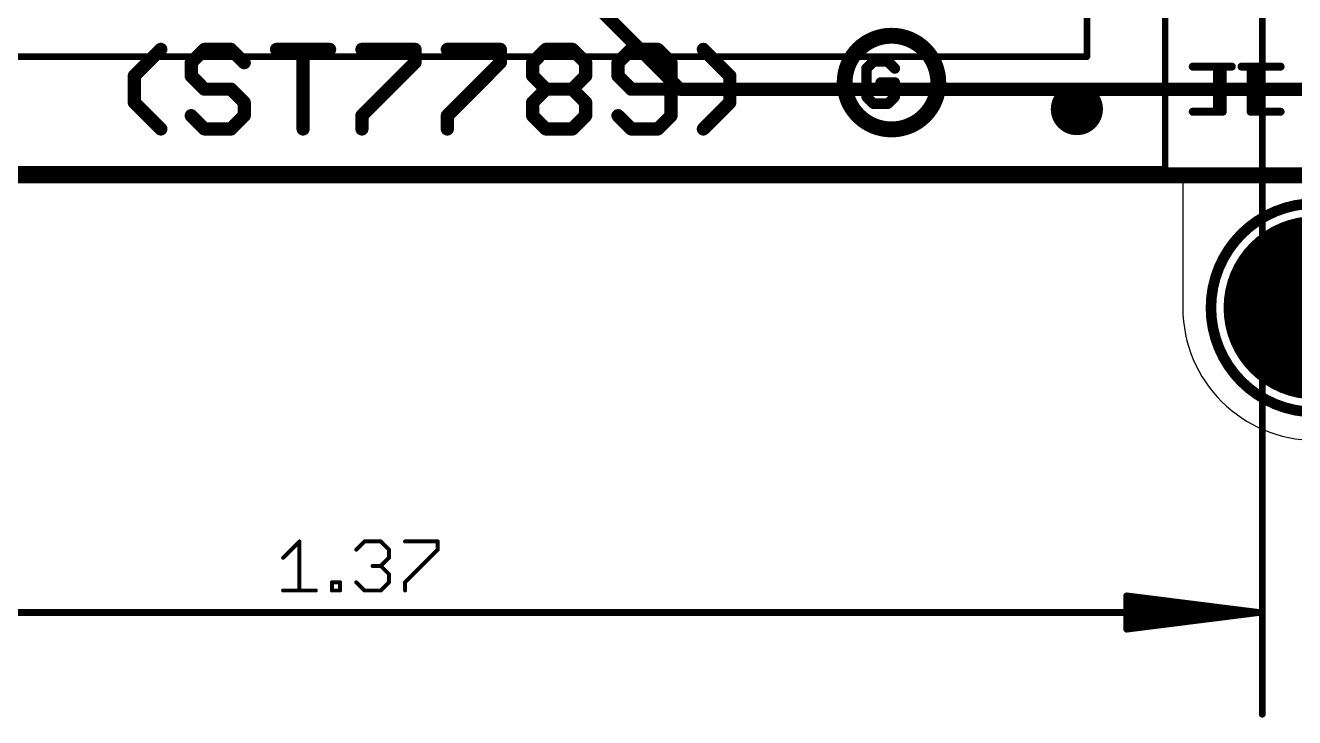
# Model space of a CAD drawing. Extents: x -9.9 to 50.1, y -10.4 to 42.4.
# Drawn here: x 11.46 to 35.8, y -10.4 to 2.87 of the extents above; entities that cross this region are included whole.
import ezdxf

# ---------------------------------------------------------------- set-up
doc = ezdxf.new("R2010")
doc.units = 0
for name, color, linetype in [('1', 12, 'CONTINUOUS'), ('16', 5, 'CONTINUOUS'), ('17', 110, 'CONTINUOUS'), ('20', 53, 'CONTINUOUS'), ('21', 40, 'CONTINUOUS'), ('22', 6, 'CONTINUOUS'), ('23', 53, 'CONTINUOUS'), ('47', 253, 'CONTINUOUS')]:
    doc.layers.add(name, color=color, linetype=linetype)

# ---------------------------------------------------------------- blocks, each defined once
blk = doc.blocks.new('PIE')
at = {"const_width": 0.5}
blk.add_lwpolyline([(0, -0.25, 1), (0, 0.25, 1), (0, -0.25)], format="xyb", dxfattribs=at)
blk = doc.blocks.new('ROUNDP')
at = {"const_width": 0.5}
blk.add_lwpolyline([(0, -0.25, 1), (0, 0.25, 1), (0, -0.25)], format="xyb", dxfattribs=at)

msp = doc.modelspace()

# ---------------------------------------------------------------- linework, layer by layer
at = {"layer": '1', "const_width": 0.3048}
msp.add_lwpolyline([(38.481, 0), (-5.08, 0)], dxfattribs=at)
at = {"layer": '16'}
for points, const_width in [([(19.812, 5.842), (24.003, 1.651)], 0.254), ([(24.003, 1.651), (36.83, 1.651)], 0.254), ([(38.481, 0), (-5.08, 0)], 0.3048)]:
    msp.add_lwpolyline(points, dxfattribs=dict(at, const_width=const_width))
at = {"layer": '16', "const_width": 0.127}
for points in [[(24.003, 1.7145, 1), (24.003, 1.5875)], [(23.9581, 1.6061, 1), (24.0479, 1.6959)]]:
    msp.add_lwpolyline(points, format="xyb", dxfattribs=at)
at = {"layer": '20'}
for p, q in [((0, 0), (33.655, 0)), ((33.655, 0), (33.655, -2.54))]:
    msp.add_line(p, q, dxfattribs=at)
msp.add_arc((36.195, -2.54), 2.54, 180, 270, dxfattribs=at)
at = {"layer": '21'}
for points, const_width in [([(28.067, 0.88, 1), (28.067, 2.676, 1), (28.067, 0.88)], 0.3048), ([(14.0982, 2.3694, 1), (14.0084, 2.4592)], 0.127), ([(14.8905, 2.4778, 1), (14.8905, 2.3508)], 0.127), ([(14.9354, 2.3694, 1), (14.8456, 2.4592)], 0.127), ([(15.4438, 2.4592, 1), (15.354, 2.3694)], 0.127), ([(15.3989, 2.3508, 1), (15.3989, 2.4778)], 0.127), ([(16.2735, 2.4778, 1), (16.2735, 2.3508)], 0.127), ([(16.8454, 2.4143, 1), (16.7184, 2.4143)], 0.127), ([(17.2903, 2.3508, 1), (17.2903, 2.4778)], 0.127), ([(17.9106, 2.4778, 1), (17.9106, 2.3508)], 0.127), ([(18.991, 2.4143, 1), (18.864, 2.4143)], 0.127), ([(18.9275, 2.3508, 1), (18.9275, 2.4778)], 0.127), ([(19.5478, 2.4778, 1), (19.5478, 2.3508)], 0.127), ([(20.6281, 2.4143, 1), (20.5011, 2.4143)], 0.127), ([(20.5646, 2.3508, 1), (20.5646, 2.4778)], 0.127), ([(21.4391, 2.4778, 1), (21.4391, 2.3508)], 0.127), ([(21.484, 2.3694, 1), (21.3942, 2.4592)], 0.127), ([(21.9925, 2.4592, 1), (21.9027, 2.3694)], 0.127), ([(21.9476, 2.3508, 1), (21.9476, 2.4778)], 0.127), ([(23.0763, 2.4778, 1), (23.0763, 2.3508)], 0.127), ([(23.1212, 2.3694, 1), (23.0314, 2.4592)], 0.127), ([(23.6296, 2.4592, 1), (23.5398, 2.3694)], 0.127), ([(23.5847, 2.3508, 1), (23.5847, 2.4778)], 0.127), ([(24.5041, 2.4592, 1), (24.4143, 2.3694)], 0.127), ([(14.6998, 2.1601, 1), (14.5728, 2.1601)], 0.127), ([(14.5914, 2.205, 1), (14.6812, 2.1152)], 0.127), ([(15.6083, 2.1152, 1), (15.6981, 2.205)], 0.127), ([(18.864, 2.1601, 1), (18.991, 2.1601)], 0.127), ([(18.9724, 2.1152, 1), (18.8826, 2.205)], 0.127), ([(20.5011, 2.1601, 1), (20.6281, 2.1601)], 0.127), ([(20.6095, 2.1152, 1), (20.5197, 2.205)], 0.127), ([(21.2484, 2.1601, 1), (21.1214, 2.1601)], 0.127), ([(21.14, 2.205, 1), (21.2298, 2.1152)], 0.127), ([(22.2653, 2.1601, 1), (22.1383, 2.1601)], 0.127), ([(22.1569, 2.1152, 1), (22.2467, 2.205)], 0.127), ([(22.8856, 2.1601, 1), (22.7586, 2.1601)], 0.127), ([(22.7772, 2.205, 1), (22.867, 2.1152)], 0.127), ([(23.9024, 2.1601, 1), (23.7754, 2.1601)], 0.127), ([(23.794, 2.1152, 1), (23.8838, 2.205)], 0.127), ([(27.7243, 2.2359, 1), (27.7243, 2.1343)], 0.1016), ([(27.7602, 2.1492, 1), (27.6883, 2.221)], 0.1016), ([(28.0313, 2.221, 1), (27.9595, 2.1492)], 0.1016), ([(27.9954, 2.1343, 1), (27.9954, 2.2359)], 0.1016), ([(13.6084, 1.9059, 1), (13.4814, 1.9059)], 0.127), ([(13.5, 1.9508, 1), (13.5898, 1.861)], 0.127), ([(14.6812, 1.9508, 1), (14.5914, 1.861)], 0.127), ([(14.5728, 1.9059, 1), (14.6998, 1.9059)], 0.127), ([(21.2298, 1.9508, 1), (21.14, 1.861)], 0.127), ([(21.1214, 1.9059, 1), (21.2484, 1.9059)], 0.127), ([(22.1383, 1.9059, 1), (22.2653, 1.9059)], 0.127), ([(22.2467, 1.861, 1), (22.1569, 1.9508)], 0.127), ([(22.867, 1.9508, 1), (22.7772, 1.861)], 0.127), ([(22.7586, 1.9059, 1), (22.8856, 1.9059)], 0.127), ([(25.0312, 1.9059, 1), (24.9042, 1.9059)], 0.127), ([(24.9228, 1.861, 1), (25.0126, 1.9508)], 0.127), ([(27.6395, 2.0495, 1), (27.5379, 2.0495)], 0.1016), ([(27.5528, 2.0854, 1), (27.6246, 2.0136)], 0.1016), ([(28.0951, 2.0136, 1), (28.1669, 2.0854)], 0.1016), ([(34.0192, 2.1216, 1), (34.0192, 2.0454)], 0.0762), ([(34.3454, 2.0835, 1), (34.2692, 2.0835)], 0.0762), ([(34.5954, 2.0454, 1), (34.5954, 2.1216)], 0.0762), ([(34.9547, 2.1216, 1), (34.9547, 2.0454)], 0.0762), ([(34.9928, 2.0835, 1), (34.9166, 2.0835)], 0.0762), ([(35.5309, 2.0454, 1), (35.5309, 2.1216)], 0.0762), ([(14.8905, 1.7151, 1), (14.8905, 1.5882)], 0.127), ([(14.8456, 1.6067, 1), (14.9354, 1.6966)], 0.127), ([(15.4438, 1.6966, 1), (15.354, 1.6067)], 0.127), ([(15.3989, 1.5882, 1), (15.3989, 1.7151)], 0.127), ([(21.4391, 1.7151, 1), (21.4391, 1.5882)], 0.127), ([(21.484, 1.6067, 1), (21.3942, 1.6966)], 0.127), ([(21.3942, 1.6067, 1), (21.484, 1.6966)], 0.127), ([(21.9925, 1.6966, 1), (21.9027, 1.6067)], 0.127), ([(21.9027, 1.6966, 1), (21.9925, 1.6067)], 0.127), ([(21.9476, 1.5882, 1), (21.9476, 1.7151)], 0.127), ([(23.0763, 1.7151, 1), (23.0763, 1.5882)], 0.127), ([(23.0314, 1.6067, 1), (23.1212, 1.6966)], 0.127), ([(23.8389, 1.5882, 1), (23.8389, 1.7151)], 0.127), ([(27.8598, 1.8291, 1), (27.8598, 1.7275)], 0.1016), ([(28.1818, 1.7783, 1), (28.0802, 1.7783)], 0.1016), ([(28.131, 1.7275, 1), (28.131, 1.8291)], 0.1016), ([(34.9547, 1.6895, 1), (34.9547, 1.6133)], 0.0762), ([(35.2428, 1.6133, 1), (35.2428, 1.6895)], 0.0762), ([(13.5898, 1.4423, 1), (13.5, 1.3525)], 0.127), ([(13.4814, 1.3974, 1), (13.6084, 1.3974)], 0.127), ([(15.7167, 1.3974, 1), (15.5897, 1.3974)], 0.127), ([(15.6083, 1.3525, 1), (15.6981, 1.4423)], 0.127), ([(21.2484, 1.3974, 1), (21.1214, 1.3974)], 0.127), ([(21.14, 1.4423, 1), (21.2298, 1.3525)], 0.127), ([(22.2653, 1.3974, 1), (22.1383, 1.3974)], 0.127), ([(22.1569, 1.3525, 1), (22.2467, 1.4423)], 0.127), ([(24.9042, 1.3974, 1), (25.0312, 1.3974)], 0.127), ([(25.0126, 1.3525, 1), (24.9228, 1.4423)], 0.127), ([(27.6246, 1.5431, 1), (27.5528, 1.4713)], 0.1016), ([(27.5379, 1.5072, 1), (27.6395, 1.5072)], 0.1016), ([(27.7243, 1.4224, 1), (27.7243, 1.3208)], 0.1016), ([(27.9954, 1.3208, 1), (27.9954, 1.4224)], 0.1016), ([(28.0802, 1.5072, 1), (28.1818, 1.5072)], 0.1016), ([(28.1669, 1.4713, 1), (28.0951, 1.5431)], 0.1016), ([(14.6812, 1.1881, 1), (14.5914, 1.0983)], 0.127), ([(15.6981, 1.0983, 1), (15.6083, 1.1881)], 0.127), ([(17.9741, 1.1432, 1), (17.8471, 1.1432)], 0.127), ([(17.8657, 1.1881, 1), (17.9555, 1.0983)], 0.127), ([(19.6113, 1.1432, 1), (19.4843, 1.1432)], 0.127), ([(19.5029, 1.1881, 1), (19.5927, 1.0983)], 0.127), ([(21.2298, 1.1881, 1), (21.14, 1.0983)], 0.127), ([(22.2467, 1.0983, 1), (22.1569, 1.1881)], 0.127), ([(22.867, 1.1881, 1), (22.7772, 1.0983)], 0.127), ([(23.8838, 1.0983, 1), (23.794, 1.1881)], 0.127), ([(27.6883, 1.3357, 1), (27.7602, 1.4075)], 0.1016), ([(27.9595, 1.4075, 1), (28.0313, 1.3357)], 0.1016), ([(34.2692, 1.2192, 1), (34.3454, 1.2192)], 0.0762), ([(34.9547, 1.2573, 1), (34.9547, 1.1811)], 0.0762), ([(34.9166, 1.2192, 1), (34.9928, 1.2192)], 0.0762), ([(35.5309, 1.1811, 1), (35.5309, 1.2573)], 0.0762), ([(14.0084, 0.8441, 1), (14.0982, 0.9339)], 0.127), ([(14.8905, 0.9525, 1), (14.8905, 0.8255)], 0.127), ([(14.8456, 0.8441, 1), (14.9354, 0.9339)], 0.127), ([(15.354, 0.9339, 1), (15.4438, 0.8441)], 0.127), ([(15.3989, 0.8255, 1), (15.3989, 0.9525)], 0.127), ([(15.5897, 1.1432, 1), (15.7167, 1.1432)], 0.127), ([(21.1214, 1.1432, 1), (21.2484, 1.1432)], 0.127), ([(21.4391, 0.9525, 1), (21.4391, 0.8255)], 0.127), ([(21.3942, 0.8441, 1), (21.484, 0.9339)], 0.127), ([(21.9027, 0.9339, 1), (21.9925, 0.8441)], 0.127), ([(21.9476, 0.8255, 1), (21.9476, 0.9525)], 0.127), ([(22.1383, 1.1432, 1), (22.2653, 1.1432)], 0.127), ([(23.0763, 0.9525, 1), (23.0763, 0.8255)], 0.127), ([(23.0314, 0.8441, 1), (23.1212, 0.9339)], 0.127), ([(23.5398, 0.9339, 1), (23.6296, 0.8441)], 0.127), ([(23.5847, 0.8255, 1), (23.5847, 0.9525)], 0.127), ([(23.7754, 1.1432, 1), (23.9024, 1.1432)], 0.127), ([(24.4143, 0.9339, 1), (24.5041, 0.8441)], 0.127), ([(16.7184, 0.889, 1), (16.8454, 0.889)], 0.127), ([(17.8471, 0.889, 1), (17.9741, 0.889)], 0.127), ([(19.4843, 0.889, 1), (19.6113, 0.889)], 0.127), ([(36.195, -4.54, 1), (36.195, -0.54, 1), (36.195, -4.54)], 0.2032)]:
    msp.add_lwpolyline(points, format="xyb", dxfattribs=dict(at, const_width=const_width))
for points, const_width in [([(13.5449, 1.9059), (14.0533, 2.4143)], 0.254), ([(14.8905, 2.4143), (14.6363, 2.1601)], 0.254), ([(15.3989, 2.4143), (14.8905, 2.4143)], 0.254), ([(15.6532, 2.1601), (15.3989, 2.4143)], 0.254), ([(16.2735, 2.4143), (17.2903, 2.4143)], 0.254), ([(16.7819, 0.889), (16.7819, 2.4143)], 0.254), ([(17.9106, 2.4143), (18.9275, 2.4143)], 0.254), ([(18.9275, 2.4143), (18.9275, 2.1601)], 0.254), ([(19.5478, 2.4143), (20.5646, 2.4143)], 0.254), ([(20.5646, 2.4143), (20.5646, 2.1601)], 0.254), ([(21.1849, 2.1601), (21.4391, 2.4143)], 0.254), ([(21.4391, 2.4143), (21.9476, 2.4143)], 0.254), ([(21.9476, 2.4143), (22.2018, 2.1601)], 0.254), ([(23.0763, 2.4143), (22.8221, 2.1601)], 0.254), ([(23.5847, 2.4143), (23.0763, 2.4143)], 0.254), ([(23.8389, 2.1601), (23.5847, 2.4143)], 0.254), ([(24.9677, 1.9059), (24.4592, 2.4143)], 0.254), ([(14.6363, 2.1601), (14.6363, 1.9059)], 0.254), ([(18.9275, 2.1601), (17.9106, 1.1432)], 0.254), ([(20.5646, 2.1601), (19.5478, 1.1432)], 0.254), ([(21.1849, 1.9059), (21.1849, 2.1601)], 0.254), ([(22.2018, 2.1601), (22.2018, 1.9059)], 0.254), ([(22.8221, 2.1601), (22.8221, 1.9059)], 0.254), ([(23.8389, 1.1432), (23.8389, 2.1601)], 0.254), ([(27.7243, 2.1851), (27.5887, 2.0495)], 0.2032), ([(27.9954, 2.1851), (27.7243, 2.1851)], 0.2032), ([(28.131, 2.0495), (27.9954, 2.1851)], 0.2032), ([(13.5449, 1.3974), (13.5449, 1.9059)], 0.254), ([(14.6363, 1.9059), (14.8905, 1.6517)], 0.254), ([(21.4391, 1.6517), (21.1849, 1.9059)], 0.254), ([(22.2018, 1.9059), (21.9476, 1.6517)], 0.254), ([(22.8221, 1.9059), (23.0763, 1.6517)], 0.254), ([(24.9677, 1.3974), (24.9677, 1.9059)], 0.254), ([(27.5887, 2.0495), (27.5887, 1.5072)], 0.2032), ([(34.0192, 2.0835), (34.5954, 2.0835)], 0.1524), ([(34.3073, 1.2192), (34.3073, 2.0835)], 0.1524), ([(35.5309, 2.0835), (34.9547, 2.0835)], 0.1524), ([(34.9547, 2.0835), (34.9547, 1.2192)], 0.1524), ([(14.8905, 1.6517), (15.3989, 1.6517)], 0.254), ([(15.3989, 1.6517), (15.6532, 1.3974)], 0.254), ([(21.1849, 1.3974), (21.4391, 1.6517)], 0.254), ([(21.4391, 1.6517), (21.9476, 1.6517)], 0.254), ([(21.9476, 1.6517), (22.2018, 1.3974)], 0.254), ([(23.0763, 1.6517), (23.8389, 1.6517)], 0.254), ([(28.131, 1.7783), (27.8598, 1.7783)], 0.2032), ([(28.131, 1.5072), (28.131, 1.7783)], 0.2032), ([(34.9547, 1.6514), (35.2428, 1.6514)], 0.1524), ([(14.0533, 0.889), (13.5449, 1.3974)], 0.254), ([(15.6532, 1.3974), (15.6532, 1.1432)], 0.254), ([(21.1849, 1.1432), (21.1849, 1.3974)], 0.254), ([(22.2018, 1.3974), (22.2018, 1.1432)], 0.254), ([(24.4592, 0.889), (24.9677, 1.3974)], 0.254), ([(27.5887, 1.5072), (27.7243, 1.3716)], 0.2032), ([(27.7243, 1.3716), (27.9954, 1.3716)], 0.2032), ([(27.9954, 1.3716), (28.131, 1.5072)], 0.2032), ([(14.8905, 0.889), (14.6363, 1.1432)], 0.254), ([(15.6532, 1.1432), (15.3989, 0.889)], 0.254), ([(17.9106, 1.1432), (17.9106, 0.889)], 0.254), ([(19.5478, 1.1432), (19.5478, 0.889)], 0.254), ([(21.4391, 0.889), (21.1849, 1.1432)], 0.254), ([(22.2018, 1.1432), (21.9476, 0.889)], 0.254), ([(22.8221, 1.1432), (23.0763, 0.889)], 0.254), ([(23.5847, 0.889), (23.8389, 1.1432)], 0.254), ([(34.9547, 1.2192), (35.5309, 1.2192)], 0.1524), ([(15.3989, 0.889), (14.8905, 0.889)], 0.254), ([(21.9476, 0.889), (21.4391, 0.889)], 0.254), ([(23.0763, 0.889), (23.5847, 0.889)], 0.254)]:
    msp.add_lwpolyline(points, dxfattribs=dict(at, const_width=const_width))
at = {"layer": '22'}
for points, const_width in [([(33.317, 0.115), (33.317, 31.635)], 0.127), ([(31.817, 2.275), (31.817, 29.475)], 0.127), ([(4.617, 2.275), (31.817, 2.275)], 0.127), ([(33.8451, 2.0835), (34.4213, 2.0835)], 0.1524), ([(34.4213, 2.0835), (34.4213, 1.2192)], 0.1524), ([(35.3568, 2.0835), (34.7806, 2.0835)], 0.1524), ([(35.0687, 1.2192), (35.0687, 2.0835)], 0.1524), ([(34.4213, 1.6514), (34.1332, 1.6514)], 0.1524), ([(34.4213, 1.2192), (33.8451, 1.2192)], 0.1524), ([(-1.383, 0.115), (33.317, 0.115)], 0.127)]:
    msp.add_lwpolyline(points, dxfattribs=dict(at, const_width=const_width))
for points, const_width in [([(31.7853, 2.275, 1), (31.8487, 2.275)], 0.0635), ([(31.817, 2.2432, 1), (31.817, 2.3068)], 0.0635), ([(33.8451, 2.1216, 1), (33.8451, 2.0454)], 0.0762), ([(34.4594, 2.0835, 1), (34.3832, 2.0835)], 0.0762), ([(34.4213, 2.0454, 1), (34.4213, 2.1216)], 0.0762), ([(34.7806, 2.1216, 1), (34.7806, 2.0454)], 0.0762), ([(35.1068, 2.0835, 1), (35.0306, 2.0835)], 0.0762), ([(35.3568, 2.0454, 1), (35.3568, 2.1216)], 0.0762), ([(34.1332, 1.6895, 1), (34.1332, 1.6133)], 0.0762), ([(34.4213, 1.6133, 1), (34.4213, 1.6895)], 0.0762), ([(33.8451, 1.2573, 1), (33.8451, 1.1811)], 0.0762), ([(34.3832, 1.2192, 1), (34.4594, 1.2192)], 0.0762), ([(34.4213, 1.1811, 1), (34.4213, 1.2573)], 0.0762), ([(35.0306, 1.2192, 1), (35.1068, 1.2192)], 0.0762), ([(33.2852, 0.115, 1), (33.3488, 0.115)], 0.0635), ([(33.317, 0.0833, 1), (33.317, 0.1467)], 0.0635)]:
    msp.add_lwpolyline(points, format="xyb", dxfattribs=dict(at, const_width=const_width))
at = {"layer": '23'}
for p in [(28.067, 1.778), (31.623, 1.27)]:
    msp.add_point(p, dxfattribs=at)
at = {"layer": '47'}
for points, const_width in [([(35.179, 9.906), (35.179, -10.332)], 0.13), ([(20.447, 0), (50.083, 0)], 0.13), ([(16.3989, -7.3328), (16.7124, -7.0193)], 0.0762), ([(16.7124, -7.0193), (16.7124, -7.9599)], 0.0762), ([(17.8022, -7.1761), (17.9589, -7.0193)], 0.0762), ([(17.9589, -7.0193), (18.2725, -7.0193)], 0.0762), ([(18.2725, -7.0193), (18.4292, -7.1761)], 0.0762), ([(18.7377, -7.0193), (19.3648, -7.0193)], 0.0762), ([(19.3648, -7.0193), (19.3648, -7.1761)], 0.0762), ([(18.4292, -7.3328), (18.2725, -7.4896)], 0.0762), ([(18.4292, -7.1761), (18.4292, -7.3328)], 0.0762), ([(19.3648, -7.1761), (18.7377, -7.8031)], 0.0762), ([(18.2725, -7.4896), (18.1157, -7.4896)], 0.0762), ([(18.2725, -7.4896), (18.4292, -7.6464)], 0.0762), ([(17.3344, -7.9599), (17.3344, -7.8031)], 0.0762), ([(17.3344, -7.8031), (17.4912, -7.8031)], 0.0762), ([(17.4912, -7.8031), (17.4912, -7.9599)], 0.0762), ([(17.9589, -7.9599), (17.8022, -7.8031)], 0.0762), ([(18.4292, -7.8031), (18.2725, -7.9599)], 0.0762), ([(18.4292, -7.6464), (18.4292, -7.8031)], 0.0762), ([(18.7377, -7.8031), (18.7377, -7.9599)], 0.0762), ([(16.3989, -7.9599), (17.026, -7.9599)], 0.0762), ([(17.4912, -7.9599), (17.3344, -7.9599)], 0.0762), ([(18.2725, -7.9599), (17.9589, -7.9599)], 0.0762), ([(35.114, -8.382), (32.579, -8.0628)], 0.13), ([(32.579, -8.0628), (32.579, -8.7012)], 0.13), ([(35.114, -8.382), (32.579, -8.122)], 0.13), ([(35.114, -8.382), (32.579, -8.252)], 0.13), ([(0.446, -8.382), (35.114, -8.382)], 0.13), ([(32.579, -8.7012), (35.114, -8.382)], 0.13), ([(32.579, -8.512), (35.114, -8.382)], 0.13), ([(32.579, -8.642), (35.114, -8.382)], 0.13)]:
    msp.add_lwpolyline(points, dxfattribs=dict(at, const_width=const_width))
for points, const_width in [([(20.447, 0.0325, 1), (20.447, -0.0325)], 0.065), ([(16.7315, -7.0193, 1), (16.6934, -7.0193)], 0.0381), ([(16.7259, -7.0328, 1), (16.699, -7.0058)], 0.0381), ([(17.9589, -7.0002, 1), (17.9589, -7.0383)], 0.0381), ([(17.9724, -7.0328, 1), (17.9455, -7.0058)], 0.0381), ([(18.2859, -7.0058, 1), (18.259, -7.0328)], 0.0381), ([(18.2725, -7.0383, 1), (18.2725, -7.0002)], 0.0381), ([(18.7377, -7.0002, 1), (18.7377, -7.0383)], 0.0381), ([(19.3838, -7.0193, 1), (19.3457, -7.0193)], 0.0381), ([(19.3648, -7.0383, 1), (19.3648, -7.0002)], 0.0381), ([(16.3854, -7.3194, 1), (16.4124, -7.3463)], 0.0381), ([(17.7887, -7.1626, 1), (17.8156, -7.1895)], 0.0381), ([(18.4483, -7.1761, 1), (18.4102, -7.1761)], 0.0381), ([(18.4158, -7.1895, 1), (18.4427, -7.1626)], 0.0381), ([(18.4427, -7.3463, 1), (18.4158, -7.3194)], 0.0381), ([(19.3457, -7.1761, 1), (19.3838, -7.1761)], 0.0381), ([(19.3782, -7.1895, 1), (19.3513, -7.1626)], 0.0381), ([(18.1157, -7.4706, 1), (18.1157, -7.5087)], 0.0381), ([(18.2859, -7.4761, 1), (18.259, -7.5031)], 0.0381), ([(18.259, -7.4761, 1), (18.2859, -7.5031)], 0.0381), ([(18.2725, -7.5087, 1), (18.2725, -7.4706)], 0.0381), ([(18.4102, -7.3328, 1), (18.4483, -7.3328)], 0.0381), ([(17.3344, -7.7841, 1), (17.3344, -7.8222)], 0.0381), ([(17.3535, -7.8031, 1), (17.3154, -7.8031)], 0.0381), ([(17.5102, -7.8031, 1), (17.4721, -7.8031)], 0.0381), ([(17.4912, -7.8222, 1), (17.4912, -7.7841)], 0.0381), ([(17.8156, -7.7897, 1), (17.7887, -7.8166)], 0.0381), ([(18.4483, -7.6464, 1), (18.4102, -7.6464)], 0.0381), ([(18.4102, -7.8031, 1), (18.4483, -7.8031)], 0.0381), ([(18.4158, -7.6598, 1), (18.4427, -7.6329)], 0.0381), ([(18.4427, -7.8166, 1), (18.4158, -7.7897)], 0.0381), ([(18.7567, -7.8031, 1), (18.7186, -7.8031)], 0.0381), ([(18.7242, -7.7897, 1), (18.7512, -7.8166)], 0.0381), ([(16.3989, -7.9409, 1), (16.3989, -7.979)], 0.0381), ([(16.6934, -7.9599, 1), (16.7315, -7.9599)], 0.0381), ([(17.026, -7.979, 1), (17.026, -7.9409)], 0.0381), ([(17.3344, -7.9409, 1), (17.3344, -7.979)], 0.0381), ([(17.3154, -7.9599, 1), (17.3535, -7.9599)], 0.0381), ([(17.4721, -7.9599, 1), (17.5102, -7.9599)], 0.0381), ([(17.4912, -7.979, 1), (17.4912, -7.9409)], 0.0381), ([(17.9589, -7.9409, 1), (17.9589, -7.979)], 0.0381), ([(17.9455, -7.9734, 1), (17.9724, -7.9464)], 0.0381), ([(18.259, -7.9464, 1), (18.2859, -7.9734)], 0.0381), ([(18.2725, -7.979, 1), (18.2725, -7.9409)], 0.0381), ([(18.7186, -7.9599, 1), (18.7567, -7.9599)], 0.0381), ([(32.5831, -8.0305, 1), (32.5749, -8.095)], 0.065), ([(32.6115, -8.0628, 1), (32.5465, -8.0628)], 0.065), ([(32.5823, -8.0897, 1), (32.5757, -8.1543)], 0.065), ([(32.5807, -8.2195, 1), (32.5773, -8.2845)], 0.065), ([(32.5773, -8.4795, 1), (32.5807, -8.5445)], 0.065), ([(35.1181, -8.4142, 1), (35.1099, -8.3498)], 0.065), ([(35.1099, -8.4142, 1), (35.1181, -8.3498)], 0.065), ([(35.1173, -8.4143, 1), (35.1107, -8.3497)], 0.065), ([(35.1107, -8.4143, 1), (35.1173, -8.3497)], 0.065), ([(35.1123, -8.4145, 1), (35.1157, -8.3495)], 0.065), ([(35.1157, -8.4145, 1), (35.1123, -8.3495)], 0.065), ([(35.114, -8.4145, 1), (35.114, -8.3495)], 0.065), ([(32.5757, -8.6097, 1), (32.5823, -8.6743)], 0.065), ([(32.5749, -8.669, 1), (32.5831, -8.7335)], 0.065), ([(32.5465, -8.7012, 1), (32.6115, -8.7012)], 0.065), ([(35.1465, -10.332, 1), (35.2115, -10.332)], 0.065)]:
    msp.add_lwpolyline(points, format="xyb", dxfattribs=dict(at, const_width=const_width))

# ---------------------------------------------------------------- block references
at = {"layer": '1'}
msp.add_blockref('PIE', (31.623, 1.27), dxfattribs=at)
at = {"layer": '17', "xscale": 3.516, "yscale": 3.516}
msp.add_blockref('ROUNDP', (36.195, -2.54), dxfattribs=at)
msp.add_blockref('ROUNDP', (36.195, -2.54), dxfattribs=at)

doc.saveas('drawing.dxf')
